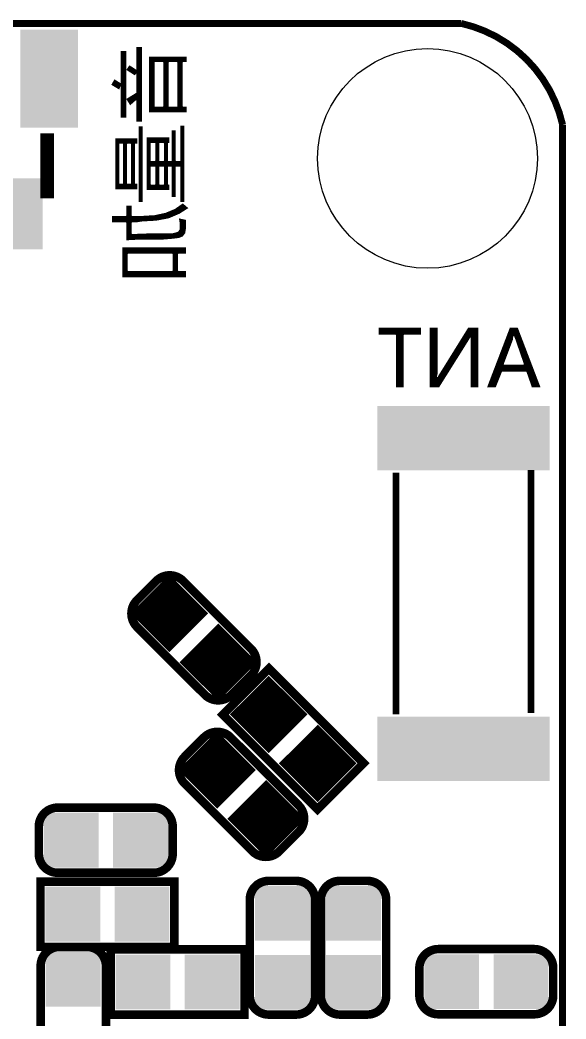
# Model space of a CAD drawing. Extents: x 24.4 to 65.5, y 24 to 66.4.
# Drawn here: x 57.37 to 65.45, y 50.65 to 65.45 of the extents above; entities that cross this region are included whole.
import ezdxf

# ---------------------------------------------------------------- set-up
doc = ezdxf.new("R2010")
doc.units = 0
doc.layers.get('0').update_dxf_attribs({"linetype": 'CONTINUOUS'})
doc.layers.add('SM002028_PHO', color=7, linetype='CONTINUOUS')
doc.layers.add('SSB002029_PHO', color=6, linetype='CONTINUOUS')

# ---------------------------------------------------------------- blocks, each defined once
blk = doc.blocks.new('SQUARE_138')
blk.add_solid([(0.4064, 0.4064), (0.4064, -0.4064), (-0.4064, 0.4064), (-0.4064, -0.4064)])
blk = doc.blocks.new('ROUND_267')
blk.add_circle((0, 0), 1.627)
blk = doc.blocks.new('RECTANGLE_282')
blk.add_solid([(0.57696, 0.52705), (0.57696, -0.52705), (-0.57696, 0.52705), (-0.57696, -0.52705)])
blk = doc.blocks.new('RECTANGLE_283')
blk.add_solid([(0.426974, 0.726948), (0.426974, -0.726948), (-0.426974, 0.726948), (-0.426974, -0.726948)])
blk = doc.blocks.new('RECTANGLE_287')
blk.add_solid([(1.276984, 0.477012), (1.276984, -0.477012), (-1.276984, 0.477012), (-1.276984, -0.477012)])

msp = doc.modelspace()

# ---------------------------------------------------------------- linework, layer by layer
at = {"layer": 'SM002028_PHO'}
for points, const_width in [([(63.90005, 65.39992), (26.900124, 65.39992)], 0.1016), ([(65.39992, 26.900124), (65.39992, 63.90005)], 0.1016), ([(59.974988, 56.660542), (59.579764, 57.055512), (59.184794, 56.660542), (59.579764, 56.265318), (59.974988, 56.660542)], 0.254), ([(59.420252, 56.896), (59.73953, 56.896)], 0.254), ([(59.436, 56.409082), (59.436, 56.911748)], 0.254), ([(59.69, 56.375554), (59.69, 56.94553)], 0.254), ([(59.203082, 56.642), (59.956446, 56.642)], 0.254), ([(59.944, 56.629554), (59.944, 56.69153)], 0.254), ([(59.457082, 56.388), (59.702446, 56.388)], 0.254), ([(60.700666, 55.934864), (60.305442, 56.330088), (59.910218, 55.934864), (60.305442, 55.53964), (60.700666, 55.934864)], 0.254), ([(60.109354, 56.134), (60.50153, 56.134)], 0.254), ([(60.198, 55.647082), (60.198, 56.222646)], 0.254), ([(60.452, 55.686198), (60.452, 56.18353)], 0.254), ([(59.944, 55.901082), (59.944, 55.968646)], 0.254), ([(59.965082, 55.88), (60.645802, 55.88)], 0.254), ([(60.219082, 55.626), (60.391802, 55.626)], 0.254), ([(61.44387, 55.162196), (61.0489, 55.557166), (60.653676, 55.162196), (61.0489, 54.766972), (61.44387, 55.162196)], 0.254), ([(60.96, 54.855872), (60.96, 55.46852)], 0.254), ([(61.214, 54.932072), (61.214, 55.392066)], 0.254), ([(60.86348, 55.372), (61.234066, 55.372)], 0.254), ([(60.697872, 55.118), (61.399928, 55.118)], 0.254), ([(60.706, 55.109872), (60.706, 55.21452)], 0.254), ([(60.680092, 54.341014), (60.284868, 54.736238), (59.889644, 54.341014), (60.284868, 53.946044), (60.680092, 54.341014)], 0.254), ([(60.951872, 54.864), (61.145928, 54.864)], 0.254), ([(62.169548, 54.436518), (61.774578, 54.831742), (61.379354, 54.436518), (61.774578, 54.041294), (62.169548, 54.436518)], 0.254), ([(60.198, 54.032912), (60.198, 54.64937)], 0.254), ([(61.722, 54.093872), (61.722, 54.779164)], 0.254), ([(60.15863, 54.61), (60.411106, 54.61)], 0.254), ([(60.452, 54.113176), (60.452, 54.569106)], 0.254), ([(61.468, 54.347872), (61.468, 54.525164)], 0.254), ([(61.552836, 54.61), (61.996066, 54.61)], 0.254), ([(61.976, 54.24297), (61.976, 54.630066)], 0.254), ([(59.90463, 54.356), (60.665106, 54.356)], 0.254), ([(59.944, 54.286912), (59.944, 54.39537)], 0.254), ([(61.459872, 54.356), (62.08903, 54.356)], 0.254), ([(60.128912, 54.102), (60.440824, 54.102)], 0.254), ([(61.405516, 53.61559), (61.010546, 54.01056), (60.615322, 53.61559), (61.010546, 53.220366), (61.405516, 53.61559)], 0.254), ([(61.713872, 54.102), (61.83503, 54.102)], 0.254), ([(60.96, 53.270912), (60.96, 53.960268)], 0.254), ([(60.847732, 53.848), (61.173106, 53.848)], 0.254), ([(61.214, 53.42382), (61.214, 53.807106)], 0.254), ([(60.706, 53.524912), (60.706, 53.706268)], 0.254), ([(60.636912, 53.594), (61.38418, 53.594)], 0.254), ([(60.890912, 53.34), (61.13018, 53.34)], 0.254)]:
    msp.add_lwpolyline(points, dxfattribs=dict(at, const_width=const_width))
at = {"layer": 'SM002028_PHO', "const_width": 0.1016}
msp.add_lwpolyline([(65.39992, 63.90005, 0.2893133), (63.90005, 65.39992)], format="xyb", dxfattribs=at)
at = {"layer": 'SSB002029_PHO'}
for points, const_width in [([(63.90005, 65.39992), (26.900124, 65.39992)], 0.1016), ([(58.927492, 64.977518), (58.871358, 64.977518), (58.871358, 64.513206), (58.852054, 64.502538), (58.770012, 64.553592), (58.73623, 64.49441), (58.829194, 64.438784), (58.846974, 64.48298), (58.871358, 64.478408), (58.871358, 64.014096), (58.927492, 64.014096), (58.927492, 64.977518)], 0.0254), ([(58.8772, 64.014096), (58.8772, 64.977518)], 0.0254), ([(58.9026, 64.014096), (58.9026, 64.977518)], 0.0254), ([(59.160156, 65.035684), (59.104022, 65.035684), (59.104022, 64.711072), (59.084464, 64.700404), (58.99023, 64.763142), (58.957972, 64.714882), (59.064398, 64.647064), (59.080908, 64.671448), (59.104022, 64.66459), (59.104022, 64.37376), (59.097926, 64.362838), (58.957718, 64.276478), (59.001152, 64.206882), (59.08294, 64.27851), (59.104022, 64.268858), (59.104022, 63.95593), (59.160156, 63.95593), (59.160156, 65.035684)], 0.0254), ([(59.1058, 63.95593), (59.1058, 65.035684)], 0.0254), ([(59.1312, 63.95593), (59.1312, 65.035684)], 0.0254), ([(59.1566, 63.95593), (59.1566, 65.035684)], 0.0254), ([(59.82335, 64.895984), (59.290204, 64.895984), (59.290204, 64.09563), (59.82335, 64.09563), (59.82335, 64.15151), (59.777884, 64.15151), (59.765184, 64.16421), (59.765184, 64.827404), (59.777884, 64.840104), (59.82335, 64.840104), (59.82335, 64.895984)], 0.0254), ([(59.309, 64.09563), (59.309, 64.895984)], 0.0254), ([(59.3344, 64.09563), (59.3344, 64.895984)], 0.0254), ([(59.499754, 64.827404), (59.499754, 64.16421), (59.487054, 64.15151), (59.359038, 64.15151), (59.346338, 64.16421), (59.346338, 64.827404), (59.359038, 64.840104), (59.487054, 64.840104), (59.499754, 64.827404)], 0.0254), ([(59.3598, 64.840104), (59.3598, 64.895984)], 0.0254), ([(59.3852, 64.840104), (59.3852, 64.895984)], 0.0254), ([(59.4106, 64.840104), (59.4106, 64.895984)], 0.0254), ([(59.436, 64.840104), (59.436, 64.895984)], 0.0254), ([(59.4614, 64.840104), (59.4614, 64.895984)], 0.0254), ([(59.4868, 64.840104), (59.4868, 64.895984)], 0.0254), ([(59.5122, 64.09563), (59.5122, 64.895984)], 0.0254), ([(59.5376, 64.09563), (59.5376, 64.895984)], 0.0254), ([(59.70905, 64.827404), (59.70905, 64.16421), (59.69635, 64.15151), (59.568334, 64.15151), (59.555634, 64.16421), (59.555634, 64.827404), (59.568334, 64.840104), (59.69635, 64.840104), (59.70905, 64.827404)], 0.0254), ([(59.563, 64.838834), (59.563, 64.895984)], 0.0254), ([(59.5884, 64.840104), (59.5884, 64.895984)], 0.0254), ([(59.6138, 64.840104), (59.6138, 64.895984)], 0.0254), ([(59.6392, 64.840104), (59.6392, 64.895984)], 0.0254), ([(59.6646, 64.840104), (59.6646, 64.895984)], 0.0254), ([(59.69, 64.840104), (59.69, 64.895984)], 0.0254), ([(59.7154, 64.09563), (59.7154, 64.895984)], 0.0254), ([(59.7408, 64.09563), (59.7408, 64.895984)], 0.0254), ([(59.7662, 64.832484), (59.7662, 64.895984)], 0.0254), ([(59.7916, 64.840104), (59.7916, 64.895984)], 0.0254), ([(59.817, 64.840104), (59.817, 64.895984)], 0.0254), ([(58.9788, 64.70142), (58.9788, 64.746124)], 0.0254), ([(59.0042, 64.685418), (59.0042, 64.753998)], 0.0254), ([(59.0296, 64.669162), (59.0296, 64.73698)], 0.0254), ([(59.055, 64.652906), (59.055, 64.719962)], 0.0254), ([(59.0804, 64.67094), (59.0804, 64.703198)], 0.0254), ([(58.7502, 64.486028), (58.7502, 64.518794)], 0.0254), ([(58.7756, 64.470788), (58.7756, 64.55029)], 0.0254), ([(58.801, 64.455548), (58.801, 64.534288)], 0.0254), ([(58.8264, 64.440308), (58.8264, 64.51854)], 0.0254), ([(58.8518, 64.489076), (58.8518, 64.502538)], 0.0254), ([(58.9788, 64.242696), (58.9788, 64.289432)], 0.0254), ([(59.0042, 64.209422), (59.0042, 64.30518)], 0.0254), ([(59.0296, 64.231774), (59.0296, 64.320674)], 0.0254), ([(59.055, 64.253872), (59.055, 64.336422)], 0.0254), ([(59.0804, 64.276224), (59.0804, 64.351916)], 0.0254), ([(59.3598, 64.09563), (59.3598, 64.15151)], 0.0254), ([(59.3852, 64.09563), (59.3852, 64.15151)], 0.0254), ([(59.4106, 64.09563), (59.4106, 64.15151)], 0.0254), ([(59.436, 64.09563), (59.436, 64.15151)], 0.0254), ([(59.4614, 64.09563), (59.4614, 64.15151)], 0.0254), ([(59.4868, 64.09563), (59.4868, 64.15151)], 0.0254), ([(59.563, 64.09563), (59.563, 64.15278)], 0.0254), ([(59.5884, 64.09563), (59.5884, 64.15151)], 0.0254), ([(59.6138, 64.09563), (59.6138, 64.15151)], 0.0254), ([(59.6392, 64.09563), (59.6392, 64.15151)], 0.0254), ([(59.6646, 64.09563), (59.6646, 64.15151)], 0.0254), ([(59.69, 64.09563), (59.69, 64.15151)], 0.0254), ([(59.7662, 64.09563), (59.7662, 64.15913)], 0.0254), ([(59.7916, 64.09563), (59.7916, 64.15151)], 0.0254), ([(59.817, 64.09563), (59.817, 64.15151)], 0.0254), ([(65.39992, 26.900124), (65.39992, 63.90005)], 0.1016), ([(57.770014, 62.807342), (57.770014, 63.770764)], 0.2032), ([(59.17184, 63.86068), (59.139074, 63.86068), (59.139074, 62.769242), (59.17184, 62.769242), (59.17184, 63.86068)], 0.0254), ([(59.1566, 62.769242), (59.1566, 63.86068)], 0.0254), ([(59.788298, 63.872364), (59.755532, 63.872364), (59.755532, 63.36157), (59.742832, 63.34887), (59.672982, 63.34887), (59.660282, 63.36157), (59.660282, 63.802514), (59.627516, 63.802514), (59.627516, 63.36157), (59.614816, 63.34887), (59.55665, 63.34887), (59.54395, 63.36157), (59.54395, 63.629032), (59.55665, 63.641732), (59.567318, 63.641732), (59.567318, 63.697866), (59.255406, 63.697866), (59.255406, 62.94374), (59.567318, 62.94374), (59.567318, 62.999874), (59.55665, 62.999874), (59.54395, 63.012574), (59.54395, 63.280036), (59.55665, 63.292736), (59.614816, 63.292736), (59.627516, 63.280036), (59.627516, 62.839092), (59.660282, 62.839092), (59.660282, 63.280036), (59.672982, 63.292736), (59.742832, 63.292736), (59.755532, 63.280036), (59.755532, 62.769242), (59.788298, 62.769242), (59.788298, 63.872364)], 0.0254), ([(59.6392, 62.839092), (59.6392, 63.802514)], 0.0254), ([(59.7662, 62.769242), (59.7662, 63.872364)], 0.0254), ([(59.090306, 63.686182), (58.790078, 63.686182), (58.790078, 62.955424), (59.090306, 62.955424), (59.090306, 63.011558), (59.068208, 63.011558), (59.055508, 63.024258), (59.055508, 63.617348), (59.068208, 63.630048), (59.090306, 63.630048), (59.090306, 63.686182)], 0.0254), ([(58.801, 62.955424), (58.801, 63.686182)], 0.0254), ([(58.90641, 63.617348), (58.90641, 63.024258), (58.89371, 63.011558), (58.835544, 63.011558), (58.822844, 63.024258), (58.822844, 63.617348), (58.835544, 63.630048), (58.89371, 63.630048), (58.90641, 63.617348)], 0.0254), ([(58.8264, 63.626492), (58.8264, 63.686182)], 0.0254), ([(58.8518, 63.630048), (58.8518, 63.686182)], 0.0254), ([(58.8772, 63.630048), (58.8772, 63.686182)], 0.0254), ([(58.9026, 63.626492), (58.9026, 63.686182)], 0.0254), ([(58.928, 62.955424), (58.928, 63.686182)], 0.0254), ([(59.022742, 63.617348), (59.022742, 63.024258), (59.010042, 63.011558), (58.951876, 63.011558), (58.939176, 63.024258), (58.939176, 63.617348), (58.951876, 63.630048), (59.010042, 63.630048), (59.022742, 63.617348)], 0.0254), ([(58.9534, 63.630048), (58.9534, 63.686182)], 0.0254), ([(58.9788, 63.630048), (58.9788, 63.686182)], 0.0254), ([(59.0042, 63.630048), (59.0042, 63.686182)], 0.0254), ([(59.0296, 62.955424), (59.0296, 63.686182)], 0.0254), ([(59.055, 62.955424), (59.055, 63.686182)], 0.0254), ([(59.0804, 63.630048), (59.0804, 63.686182)], 0.0254), ([(59.2582, 62.94374), (59.2582, 63.697866)], 0.0254), ([(59.2836, 62.94374), (59.2836, 63.697866)], 0.0254), ([(59.383168, 63.629032), (59.383168, 63.36157), (59.370468, 63.34887), (59.300872, 63.34887), (59.288172, 63.36157), (59.288172, 63.629032), (59.300872, 63.641732), (59.370468, 63.641732), (59.383168, 63.629032)], 0.0254), ([(59.309, 63.641732), (59.309, 63.697866)], 0.0254), ([(59.3344, 63.641732), (59.3344, 63.697866)], 0.0254), ([(59.3598, 63.641732), (59.3598, 63.697866)], 0.0254), ([(59.3852, 62.94374), (59.3852, 63.697866)], 0.0254), ([(59.4106, 62.94374), (59.4106, 63.697866)], 0.0254), ([(59.415934, 63.629032), (59.428634, 63.641732)], 0.0254), ([(59.415934, 63.36157), (59.415934, 63.629032)], 0.0254), ([(59.428634, 63.641732), (59.498484, 63.641732), (59.511184, 63.629032)], 0.0254), ([(59.511184, 63.629032), (59.511184, 63.36157), (59.498484, 63.34887), (59.428634, 63.34887)], 0.0254), ([(59.436, 63.641732), (59.436, 63.697866)], 0.0254), ([(59.4614, 63.641732), (59.4614, 63.697866)], 0.0254), ([(59.4868, 63.641732), (59.4868, 63.697866)], 0.0254), ([(59.5122, 62.94374), (59.5122, 63.697866)], 0.0254), ([(59.5376, 62.94374), (59.5376, 63.697866)], 0.0254), ([(59.563, 63.641732), (59.563, 63.697866)], 0.0254), ([(59.309, 63.292736), (59.309, 63.34887)], 0.0254), ([(59.3344, 63.292736), (59.3344, 63.34887)], 0.0254), ([(59.3598, 63.292736), (59.3598, 63.34887)], 0.0254), ([(59.428634, 63.34887), (59.415934, 63.36157)], 0.0254), ([(59.436, 63.292736), (59.436, 63.34887)], 0.0254), ([(59.4614, 63.292736), (59.4614, 63.34887)], 0.0254), ([(59.4868, 63.292736), (59.4868, 63.34887)], 0.0254), ([(59.563, 63.292736), (59.563, 63.34887)], 0.0254), ([(59.5884, 63.292736), (59.5884, 63.34887)], 0.0254), ([(59.6138, 63.292736), (59.6138, 63.34887)], 0.0254), ([(59.6646, 63.289434), (59.6646, 63.352172)], 0.0254), ([(59.69, 63.292736), (59.69, 63.34887)], 0.0254), ([(59.7154, 63.292736), (59.7154, 63.34887)], 0.0254), ([(59.7408, 63.292736), (59.7408, 63.34887)], 0.0254), ([(59.383168, 63.280036), (59.383168, 63.012574), (59.370468, 62.999874), (59.300872, 62.999874), (59.288172, 63.012574), (59.288172, 63.280036), (59.300872, 63.292736), (59.370468, 63.292736), (59.383168, 63.280036)], 0.0254), ([(59.415934, 63.280036), (59.428634, 63.292736)], 0.0254), ([(59.415934, 63.012574), (59.415934, 63.280036)], 0.0254), ([(59.428634, 63.292736), (59.498484, 63.292736), (59.511184, 63.280036)], 0.0254), ([(59.511184, 63.280036), (59.511184, 63.012574), (59.498484, 62.999874), (59.428634, 62.999874)], 0.0254), ([(58.8264, 62.955424), (58.8264, 63.015368)], 0.0254), ([(58.8518, 62.955424), (58.8518, 63.011558)], 0.0254), ([(58.8772, 62.955424), (58.8772, 63.011558)], 0.0254), ([(58.9026, 62.955424), (58.9026, 63.015114)], 0.0254), ([(58.9534, 62.955424), (58.9534, 63.011558)], 0.0254), ([(58.9788, 62.955424), (58.9788, 63.011558)], 0.0254), ([(59.0042, 62.955424), (59.0042, 63.011558)], 0.0254), ([(59.0804, 62.955424), (59.0804, 63.011558)], 0.0254), ([(59.309, 62.94374), (59.309, 62.999874)], 0.0254), ([(59.3344, 62.94374), (59.3344, 62.999874)], 0.0254), ([(59.3598, 62.94374), (59.3598, 62.999874)], 0.0254), ([(59.428634, 62.999874), (59.415934, 63.012574)], 0.0254), ([(59.436, 62.94374), (59.436, 62.999874)], 0.0254), ([(59.4614, 62.94374), (59.4614, 62.999874)], 0.0254), ([(59.4868, 62.94374), (59.4868, 62.999874)], 0.0254), ([(59.563, 62.94374), (59.563, 62.999874)], 0.0254), ([(59.837828, 62.665102), (59.776868, 62.717172), (59.668664, 62.64148), (59.666378, 62.64021), (59.526678, 62.582044), (59.524392, 62.581282), (59.361578, 62.546484), (59.3598, 62.54623), (59.161934, 62.534546), (59.161172, 62.534546), (59.021472, 62.534546), (59.008772, 62.547246), (59.008772, 62.685676), (58.952892, 62.685676), (58.952892, 62.547246), (58.940192, 62.534546), (58.743342, 62.534546), (58.743342, 62.466728), (58.940192, 62.466728), (58.952892, 62.454028), (58.952892, 62.200028), (59.148726, 62.21095), (59.149488, 62.21095), (59.486292, 62.21095), (59.62523, 62.22238), (59.716416, 62.23381), (59.769756, 62.255146), (59.800744, 62.296294), (59.811666, 62.36208), (59.811666, 62.47892), (59.735212, 62.495684), (59.743848, 62.44463), (59.743848, 62.442598), (59.743848, 62.34938), (59.741816, 62.342268), (59.718448, 62.30747), (59.712098, 62.30239), (59.677046, 62.290706), (59.67603, 62.290452), (59.629548, 62.279022), (59.6265, 62.278514), (59.335924, 62.278514), (59.02198, 62.26683), (59.008772, 62.27953), (59.008772, 62.454028), (59.021472, 62.466728), (59.10199, 62.466728), (59.170824, 62.478158), (59.172094, 62.478412), (59.380628, 62.490096), (59.564524, 62.524386), (59.725306, 62.59322), (59.837828, 62.665102)], 0.0254), ([(58.9534, 62.200028), (58.9534, 62.685676)], 0.0254), ([(58.9788, 62.201298), (58.9788, 62.685676)], 0.0254), ([(59.0042, 62.202822), (59.0042, 62.685676)], 0.0254), ([(59.563, 62.524132), (59.563, 62.59703)], 0.0254), ([(59.5884, 62.5348), (59.5884, 62.607698)], 0.0254), ([(59.6138, 62.545468), (59.6138, 62.618366)], 0.0254), ([(59.6392, 62.55639), (59.6392, 62.62878)], 0.0254), ([(59.6646, 62.567312), (59.6646, 62.639448)], 0.0254), ([(59.69, 62.578234), (59.69, 62.656466)], 0.0254), ([(59.7154, 62.589156), (59.7154, 62.674246)], 0.0254), ([(59.7408, 62.603126), (59.7408, 62.692026)], 0.0254), ([(59.7662, 62.619382), (59.7662, 62.709806)], 0.0254), ([(59.7916, 62.635638), (59.7916, 62.704726)], 0.0254), ([(59.817, 62.65164), (59.817, 62.682882)], 0.0254), ([(58.7502, 62.466728), (58.7502, 62.534546)], 0.0254), ([(58.7756, 62.466728), (58.7756, 62.534546)], 0.0254), ([(58.801, 62.466728), (58.801, 62.534546)], 0.0254), ([(58.8264, 62.466728), (58.8264, 62.534546)], 0.0254), ([(58.8518, 62.466728), (58.8518, 62.534546)], 0.0254), ([(58.8772, 62.466728), (58.8772, 62.534546)], 0.0254), ([(58.9026, 62.466728), (58.9026, 62.534546)], 0.0254), ([(58.928, 62.466728), (58.928, 62.534546)], 0.0254), ([(59.0296, 62.466728), (59.0296, 62.534546)], 0.0254), ([(59.055, 62.466728), (59.055, 62.534546)], 0.0254), ([(59.0804, 62.466728), (59.0804, 62.534546)], 0.0254), ([(59.1058, 62.46749), (59.1058, 62.534546)], 0.0254), ([(59.1312, 62.471808), (59.1312, 62.534546)], 0.0254), ([(59.1566, 62.475872), (59.1566, 62.534546)], 0.0254), ([(59.182, 62.47892), (59.182, 62.535562)], 0.0254), ([(59.2074, 62.480444), (59.2074, 62.537086)], 0.0254), ([(59.2328, 62.481714), (59.2328, 62.53861)], 0.0254), ([(59.2582, 62.483238), (59.2582, 62.540134)], 0.0254), ([(59.2836, 62.484508), (59.2836, 62.541658)], 0.0254), ([(59.309, 62.486032), (59.309, 62.543182)], 0.0254), ([(59.3344, 62.487556), (59.3344, 62.544706)], 0.0254), ([(59.3598, 62.488826), (59.3598, 62.54623)], 0.0254), ([(59.3852, 62.490858), (59.3852, 62.551564)], 0.0254), ([(59.4106, 62.495684), (59.4106, 62.556898)], 0.0254), ([(59.436, 62.500256), (59.436, 62.562232)], 0.0254), ([(59.4614, 62.505082), (59.4614, 62.56782)], 0.0254), ([(59.4868, 62.509908), (59.4868, 62.573154)], 0.0254), ([(59.5122, 62.514734), (59.5122, 62.578742)], 0.0254), ([(59.5376, 62.519306), (59.5376, 62.586616)], 0.0254), ([(59.7408, 62.46241), (59.7408, 62.494668)], 0.0254), ([(59.7662, 62.253876), (59.7662, 62.488826)], 0.0254), ([(59.7916, 62.284356), (59.7916, 62.483238)], 0.0254), ([(59.7154, 62.23381), (59.7154, 62.304168)], 0.0254), ([(59.7408, 62.243716), (59.7408, 62.340744)], 0.0254), ([(59.0296, 62.204346), (59.0296, 62.267084)], 0.0254), ([(59.055, 62.205616), (59.055, 62.2681)], 0.0254), ([(59.0804, 62.20714), (59.0804, 62.269116)], 0.0254), ([(59.1058, 62.20841), (59.1058, 62.270132)], 0.0254), ([(59.1312, 62.209934), (59.1312, 62.270894)], 0.0254), ([(59.1566, 62.21095), (59.1566, 62.27191)], 0.0254), ([(59.182, 62.21095), (59.182, 62.272926)], 0.0254), ([(59.2074, 62.21095), (59.2074, 62.273688)], 0.0254), ([(59.2328, 62.21095), (59.2328, 62.274704)], 0.0254), ([(59.2582, 62.21095), (59.2582, 62.27572)], 0.0254), ([(59.2836, 62.21095), (59.2836, 62.276482)], 0.0254), ([(59.309, 62.21095), (59.309, 62.277498)], 0.0254), ([(59.3344, 62.21095), (59.3344, 62.278514)], 0.0254), ([(59.3598, 62.21095), (59.3598, 62.278514)], 0.0254), ([(59.3852, 62.21095), (59.3852, 62.278514)], 0.0254), ([(59.4106, 62.21095), (59.4106, 62.278514)], 0.0254), ([(59.436, 62.21095), (59.436, 62.278514)], 0.0254), ([(59.4614, 62.21095), (59.4614, 62.278514)], 0.0254), ([(59.4868, 62.21095), (59.4868, 62.278514)], 0.0254), ([(59.5122, 62.212982), (59.5122, 62.278514)], 0.0254), ([(59.5376, 62.215014), (59.5376, 62.278514)], 0.0254), ([(59.563, 62.2173), (59.563, 62.278514)], 0.0254), ([(59.5884, 62.219332), (59.5884, 62.278514)], 0.0254), ([(59.6138, 62.221364), (59.6138, 62.278514)], 0.0254), ([(59.6392, 62.224158), (59.6392, 62.281308)], 0.0254), ([(59.6646, 62.22746), (59.6646, 62.287658)], 0.0254), ([(59.69, 62.230508), (59.69, 62.295024)], 0.0254), ([(59.811666, 62.069218), (58.894726, 62.069218), (58.894726, 61.652404), (59.811666, 61.652404), (59.811666, 61.720222), (59.708034, 61.720222), (59.695334, 61.732922), (59.695334, 61.9887), (59.708034, 62.0014), (59.811666, 62.0014), (59.811666, 62.069218)], 0.0254), ([(58.9026, 61.652404), (58.9026, 62.069218)], 0.0254), ([(58.928, 61.652404), (58.928, 62.069218)], 0.0254), ([(59.6392, 61.9887), (59.6392, 61.732922), (59.6265, 61.720222), (58.963306, 61.720222), (58.950606, 61.732922), (58.950606, 61.9887), (58.963306, 62.0014), (59.6265, 62.0014), (59.6392, 61.9887)], 0.0254), ([(58.9534, 61.996574), (58.9534, 62.069218)], 0.0254), ([(58.9788, 62.0014), (58.9788, 62.069218)], 0.0254), ([(59.0042, 62.0014), (59.0042, 62.069218)], 0.0254), ([(59.0296, 62.0014), (59.0296, 62.069218)], 0.0254), ([(59.055, 62.0014), (59.055, 62.069218)], 0.0254), ([(59.0804, 62.0014), (59.0804, 62.069218)], 0.0254), ([(59.1058, 62.0014), (59.1058, 62.069218)], 0.0254), ([(59.1312, 62.0014), (59.1312, 62.069218)], 0.0254), ([(59.1566, 62.0014), (59.1566, 62.069218)], 0.0254), ([(59.182, 62.0014), (59.182, 62.069218)], 0.0254), ([(59.2074, 62.0014), (59.2074, 62.069218)], 0.0254), ([(59.2328, 62.0014), (59.2328, 62.069218)], 0.0254), ([(59.2582, 62.0014), (59.2582, 62.069218)], 0.0254), ([(59.2836, 62.0014), (59.2836, 62.069218)], 0.0254), ([(59.309, 62.0014), (59.309, 62.069218)], 0.0254), ([(59.3344, 62.0014), (59.3344, 62.069218)], 0.0254), ([(59.3598, 62.0014), (59.3598, 62.069218)], 0.0254), ([(59.3852, 62.0014), (59.3852, 62.069218)], 0.0254), ([(59.4106, 62.0014), (59.4106, 62.069218)], 0.0254), ([(59.436, 62.0014), (59.436, 62.069218)], 0.0254), ([(59.4614, 62.0014), (59.4614, 62.069218)], 0.0254), ([(59.4868, 62.0014), (59.4868, 62.069218)], 0.0254), ([(59.5122, 62.0014), (59.5122, 62.069218)], 0.0254), ([(59.5376, 62.0014), (59.5376, 62.069218)], 0.0254), ([(59.563, 62.0014), (59.563, 62.069218)], 0.0254), ([(59.5884, 62.0014), (59.5884, 62.069218)], 0.0254), ([(59.6138, 62.0014), (59.6138, 62.069218)], 0.0254), ([(59.6392, 61.989716), (59.6392, 62.069218)], 0.0254), ([(59.6646, 61.652404), (59.6646, 62.069218)], 0.0254), ([(59.69, 61.652404), (59.69, 62.069218)], 0.0254), ([(59.7154, 62.0014), (59.7154, 62.069218)], 0.0254), ([(59.7408, 62.0014), (59.7408, 62.069218)], 0.0254), ([(59.7662, 62.0014), (59.7662, 62.069218)], 0.0254), ([(59.7916, 62.0014), (59.7916, 62.069218)], 0.0254), ([(58.9534, 61.652404), (58.9534, 61.725048)], 0.0254), ([(58.9788, 61.652404), (58.9788, 61.720222)], 0.0254), ([(59.0042, 61.652404), (59.0042, 61.720222)], 0.0254), ([(59.0296, 61.652404), (59.0296, 61.720222)], 0.0254), ([(59.055, 61.652404), (59.055, 61.720222)], 0.0254), ([(59.0804, 61.652404), (59.0804, 61.720222)], 0.0254), ([(59.1058, 61.652404), (59.1058, 61.720222)], 0.0254), ([(59.1312, 61.652404), (59.1312, 61.720222)], 0.0254), ([(59.1566, 61.652404), (59.1566, 61.720222)], 0.0254), ([(59.182, 61.652404), (59.182, 61.720222)], 0.0254), ([(59.2074, 61.652404), (59.2074, 61.720222)], 0.0254), ([(59.2328, 61.652404), (59.2328, 61.720222)], 0.0254), ([(59.2582, 61.652404), (59.2582, 61.720222)], 0.0254), ([(59.2836, 61.652404), (59.2836, 61.720222)], 0.0254), ([(59.309, 61.652404), (59.309, 61.720222)], 0.0254), ([(59.3344, 61.652404), (59.3344, 61.720222)], 0.0254), ([(59.3598, 61.652404), (59.3598, 61.720222)], 0.0254), ([(59.3852, 61.652404), (59.3852, 61.720222)], 0.0254), ([(59.4106, 61.652404), (59.4106, 61.720222)], 0.0254), ([(59.436, 61.652404), (59.436, 61.720222)], 0.0254), ([(59.4614, 61.652404), (59.4614, 61.720222)], 0.0254), ([(59.4868, 61.652404), (59.4868, 61.720222)], 0.0254), ([(59.5122, 61.652404), (59.5122, 61.720222)], 0.0254), ([(59.5376, 61.652404), (59.5376, 61.720222)], 0.0254), ([(59.563, 61.652404), (59.563, 61.720222)], 0.0254), ([(59.5884, 61.652404), (59.5884, 61.720222)], 0.0254), ([(59.6138, 61.652404), (59.6138, 61.720222)], 0.0254), ([(59.6392, 61.652404), (59.6392, 61.731906)], 0.0254), ([(59.7154, 61.652404), (59.7154, 61.720222)], 0.0254), ([(59.7408, 61.652404), (59.7408, 61.720222)], 0.0254), ([(59.7662, 61.652404), (59.7662, 61.720222)], 0.0254), ([(59.7916, 61.652404), (59.7916, 61.720222)], 0.0254), ([(63.292482, 60.880752), (62.689486, 60.880752), (62.689486, 60.801504), (62.932818, 60.801504), (62.945518, 60.788804), (62.945518, 60.021978), (63.03645, 60.021978), (63.03645, 60.788804), (63.04915, 60.801504), (63.292482, 60.801504), (63.292482, 60.880752)], 0.0254), ([(62.7126, 60.801504), (62.7126, 60.880752)], 0.0254), ([(62.738, 60.801504), (62.738, 60.880752)], 0.0254), ([(62.7634, 60.801504), (62.7634, 60.880752)], 0.0254), ([(62.7888, 60.801504), (62.7888, 60.880752)], 0.0254), ([(62.8142, 60.801504), (62.8142, 60.880752)], 0.0254), ([(62.8396, 60.801504), (62.8396, 60.880752)], 0.0254), ([(62.865, 60.801504), (62.865, 60.880752)], 0.0254), ([(62.8904, 60.801504), (62.8904, 60.880752)], 0.0254), ([(62.9158, 60.801504), (62.9158, 60.880752)], 0.0254), ([(62.9412, 60.798202), (62.9412, 60.880752)], 0.0254), ([(62.9666, 60.021978), (62.9666, 60.880752)], 0.0254), ([(62.992, 60.021978), (62.992, 60.880752)], 0.0254), ([(63.0174, 60.021978), (63.0174, 60.880752)], 0.0254), ([(63.0428, 60.799726), (63.0428, 60.880752)], 0.0254), ([(63.0682, 60.801504), (63.0682, 60.880752)], 0.0254), ([(63.0936, 60.801504), (63.0936, 60.880752)], 0.0254), ([(63.119, 60.801504), (63.119, 60.880752)], 0.0254), ([(63.1444, 60.801504), (63.1444, 60.880752)], 0.0254), ([(63.1698, 60.801504), (63.1698, 60.880752)], 0.0254), ([(63.1952, 60.801504), (63.1952, 60.880752)], 0.0254), ([(63.2206, 60.801504), (63.2206, 60.880752)], 0.0254), ([(63.246, 60.801504), (63.246, 60.880752)], 0.0254), ([(63.2714, 60.801504), (63.2714, 60.880752)], 0.0254), ([(64.141604, 60.880752), (64.010032, 60.880752), (63.594996, 60.21197), (63.594742, 60.211716), (63.571882, 60.177426), (63.560706, 60.15482), (63.549276, 60.147962), (63.537846, 60.147962), (63.525146, 60.160662), (63.5254, 60.16371), (63.536576, 60.208668), (63.536576, 60.880752), (63.445644, 60.880752), (63.445644, 60.021978), (63.565532, 60.021978), (63.992252, 60.702444), (64.02705, 60.760356), (64.050672, 60.754006), (64.050672, 60.021978), (64.141604, 60.021978), (64.141604, 60.880752)], 0.0254), ([(63.4492, 60.021978), (63.4492, 60.880752)], 0.0254), ([(63.4746, 60.021978), (63.4746, 60.880752)], 0.0254), ([(63.5, 60.021978), (63.5, 60.880752)], 0.0254), ([(63.5254, 60.16371), (63.5254, 60.880752)], 0.0254), ([(63.9826, 60.68695), (63.9826, 60.836302)], 0.0254), ([(64.008, 60.728606), (64.008, 60.87745)], 0.0254), ([(64.0334, 60.76569), (64.0334, 60.880752)], 0.0254), ([(64.0588, 60.021978), (64.0588, 60.880752)], 0.0254), ([(64.0842, 60.021978), (64.0842, 60.880752)], 0.0254), ([(64.1096, 60.021978), (64.1096, 60.880752)], 0.0254), ([(64.135, 60.021978), (64.135, 60.880752)], 0.0254), ([(65.054988, 60.021978), (64.727328, 60.880752), (64.628522, 60.880752), (64.300608, 60.021978), (64.4017, 60.021978), (64.491616, 60.246768), (64.5033, 60.254642), (64.86398, 60.254642), (64.875918, 60.24626), (64.954404, 60.021978), (65.054988, 60.021978)], 0.0254), ([(64.6176, 60.625482), (64.6176, 60.852558)], 0.0254), ([(64.643, 60.6933), (64.643, 60.880752)], 0.0254), ([(64.6684, 60.785756), (64.6684, 60.880752)], 0.0254), ([(64.6938, 60.771532), (64.6938, 60.880752)], 0.0254), ([(64.7192, 60.705492), (64.7192, 60.880752)], 0.0254), ([(64.7446, 60.631578), (64.7446, 60.835286)], 0.0254), ([(63.881, 60.524898), (63.881, 60.672726)], 0.0254), ([(63.9064, 60.565538), (63.9064, 60.71362)], 0.0254), ([(63.9318, 60.605924), (63.9318, 60.754514)], 0.0254), ([(63.9572, 60.646564), (63.9572, 60.795408)], 0.0254), ([(64.829182, 60.33389), (64.526668, 60.33389), (64.513968, 60.34659), (64.51473, 60.351162), (64.653414, 60.72124), (64.653414, 60.742322), (64.654176, 60.746386), (64.66586, 60.781184), (64.689736, 60.781946), (64.71285, 60.72378), (64.713104, 60.723018), (64.84112, 60.350908), (64.829182, 60.33389)], 0.0254), ([(64.5668, 60.4901), (64.5668, 60.719462)], 0.0254), ([(64.5922, 60.557918), (64.5922, 60.78601)], 0.0254), ([(64.77, 60.557664), (64.77, 60.768738)], 0.0254), ([(64.7954, 60.48375), (64.7954, 60.70219)], 0.0254), ([(63.8048, 60.403486), (63.8048, 60.550044)], 0.0254), ([(63.8302, 60.443872), (63.8302, 60.590938)], 0.0254), ([(63.8556, 60.484512), (63.8556, 60.631832)], 0.0254), ([(64.516, 60.354718), (64.516, 60.586112)], 0.0254), ([(64.5414, 60.422282), (64.5414, 60.65266)], 0.0254), ([(64.8208, 60.409836), (64.8208, 60.635642)], 0.0254), ([(64.8462, 60.254642), (64.8462, 60.569094)], 0.0254), ([(63.7032, 60.241434), (63.7032, 60.386214)], 0.0254), ([(63.7286, 60.28182), (63.7286, 60.427108)], 0.0254), ([(63.754, 60.32246), (63.754, 60.468002)], 0.0254), ([(63.7794, 60.362846), (63.7794, 60.50915)], 0.0254), ([(64.4398, 60.117482), (64.4398, 60.386468)], 0.0254), ([(64.4652, 60.180982), (64.4652, 60.453016)], 0.0254), ([(64.4906, 60.244482), (64.4906, 60.519564)], 0.0254), ([(64.8716, 60.252102), (64.8716, 60.502546)], 0.0254), ([(64.897, 60.186062), (64.897, 60.435998)], 0.0254), ([(63.627, 60.120022), (63.627, 60.263532)], 0.0254), ([(63.6524, 60.160408), (63.6524, 60.304426)], 0.0254), ([(63.6778, 60.201048), (63.6778, 60.34532)], 0.0254), ([(64.389, 60.021978), (64.389, 60.253372)], 0.0254), ([(64.4144, 60.053982), (64.4144, 60.31992)], 0.0254), ([(64.516, 60.254642), (64.516, 60.339732)], 0.0254), ([(64.5414, 60.254642), (64.5414, 60.33389)], 0.0254), ([(64.5668, 60.254642), (64.5668, 60.33389)], 0.0254), ([(64.5922, 60.254642), (64.5922, 60.33389)], 0.0254), ([(64.6176, 60.254642), (64.6176, 60.33389)], 0.0254), ([(64.643, 60.254642), (64.643, 60.33389)], 0.0254), ([(64.6684, 60.254642), (64.6684, 60.33389)], 0.0254), ([(64.6938, 60.254642), (64.6938, 60.33389)], 0.0254), ([(64.7192, 60.254642), (64.7192, 60.33389)], 0.0254), ([(64.7446, 60.254642), (64.7446, 60.33389)], 0.0254), ([(64.77, 60.254642), (64.77, 60.33389)], 0.0254), ([(64.7954, 60.254642), (64.7954, 60.33389)], 0.0254), ([(64.8208, 60.254642), (64.8208, 60.33389)], 0.0254), ([(64.9224, 60.113418), (64.9224, 60.36945)], 0.0254), ([(64.9478, 60.041028), (64.9478, 60.302902)], 0.0254), ([(64.9732, 60.021978), (64.9732, 60.2361)], 0.0254), ([(63.5254, 60.021978), (63.5254, 60.157614)], 0.0254), ([(63.5508, 60.021978), (63.5508, 60.147962)], 0.0254), ([(63.5762, 60.038996), (63.5762, 60.183776)], 0.0254), ([(63.6016, 60.079382), (63.6016, 60.222638)], 0.0254), ([(64.3382, 60.021978), (64.3382, 60.120276)], 0.0254), ([(64.3636, 60.021978), (64.3636, 60.186824)], 0.0254), ([(64.9986, 60.021978), (64.9986, 60.169552)], 0.0254), ([(65.024, 60.021978), (65.024, 60.103004)], 0.0254), ([(64.3128, 60.021978), (64.3128, 60.053728)], 0.0254), ([(65.0494, 60.021978), (65.0494, 60.036456)], 0.0254), ([(62.933326, 55.162704), (62.933326, 58.74639)], 0.1016), ([(64.933322, 55.185056), (64.933322, 58.78576)], 0.1016), ([(59.385962, 57.141872), (59.098434, 56.854344)], 0.127), ([(60.786772, 56.136032), (59.780932, 57.141872)], 0.127), ([(59.098434, 56.459374), (60.104274, 55.453534)], 0.127), ([(61.052456, 55.841138), (60.369958, 55.15864), (61.770768, 53.757576), (62.453266, 54.440074), (61.052456, 55.841138)], 0.127), ([(60.499498, 55.453534), (60.786772, 55.740808)], 0.127), ([(60.090812, 54.822598), (59.803538, 54.53507)], 0.127), ([(61.491876, 53.816758), (60.486036, 54.822598)], 0.127), ([(59.803538, 54.1401), (60.809378, 53.13426)], 0.127), ([(59.348116, 53.782214), (57.925716, 53.782214)], 0.127), ([(57.646316, 53.502814), (57.646316, 53.096414)], 0.127), ([(59.627516, 53.096414), (59.627516, 53.502814)], 0.127), ([(61.204348, 53.13426), (61.491876, 53.421534)], 0.127), ([(57.925716, 52.817014), (59.348116, 52.817014)], 0.127), ([(57.670192, 52.685442), (57.670192, 51.720242), (59.651392, 51.720242), (59.651392, 52.685442), (57.670192, 52.685442)], 0.127), ([(61.4553, 52.69738), (61.0489, 52.69738)], 0.127), ([(62.508892, 52.69738), (62.102492, 52.69738)], 0.127), ([(60.7695, 52.41798), (60.7695, 50.99558)], 0.127), ([(61.7347, 50.99558), (61.7347, 52.41798)], 0.127), ([(61.823092, 52.41798), (61.823092, 50.99558)], 0.127), ([(62.788292, 50.99558), (62.788292, 52.41798)], 0.127), ([(58.359294, 51.71821), (57.952894, 51.71821)], 0.127), ([(58.710068, 51.68138), (58.710068, 50.71618), (60.691268, 50.71618), (60.691268, 51.68138), (58.710068, 51.68138)], 0.127), ([(64.981836, 51.686206), (63.559436, 51.686206)], 0.127), ([(57.673494, 51.43881), (57.673494, 50.01641)], 0.127), ([(58.638694, 50.01641), (58.638694, 51.43881)], 0.127), ([(63.280036, 51.406806), (63.280036, 51.000406)], 0.127), ([(65.261236, 51.000406), (65.261236, 51.406806)], 0.127), ([(61.0489, 50.71618), (61.4553, 50.71618)], 0.127), ([(62.102492, 50.71618), (62.508892, 50.71618)], 0.127), ([(63.559436, 50.721006), (64.981836, 50.721006)], 0.127)]:
    msp.add_lwpolyline(points, dxfattribs=dict(at, const_width=const_width))
for points, const_width in [([(65.39992, 63.90005, 0.2893133), (63.90005, 65.39992)], 0.1016), ([(59.780932, 57.141872, 0.4140253), (59.385962, 57.141872)], 0.127), ([(59.098434, 56.854344, 0.4140253), (59.098434, 56.459374)], 0.127), ([(60.786772, 55.740808, 0.4142136), (60.786772, 56.136032)], 0.127), ([(60.104274, 55.453534, 0.4142136), (60.499498, 55.453534)], 0.127), ([(60.486036, 54.822598, 0.4142136), (60.090812, 54.822598)], 0.127), ([(59.803538, 54.53507, 0.4140253), (59.803538, 54.1401)], 0.127), ([(61.491876, 53.421534, 0.4142136), (61.491876, 53.816758)], 0.127), ([(57.925716, 53.782214, 0.4142136), (57.646316, 53.502814)], 0.127), ([(59.627516, 53.502814, 0.4142136), (59.348116, 53.782214)], 0.127), ([(57.646316, 53.096414, 0.4142136), (57.925716, 52.817014)], 0.127), ([(59.348116, 52.817014, 0.4142136), (59.627516, 53.096414)], 0.127), ([(60.809378, 53.13426, 0.4140253), (61.204348, 53.13426)], 0.127), ([(61.0489, 52.69738, 0.4142136), (60.7695, 52.41798)], 0.127), ([(61.7347, 52.41798, 0.4142136), (61.4553, 52.69738)], 0.127), ([(62.102492, 52.69738, 0.4142136), (61.823092, 52.41798)], 0.127), ([(62.788292, 52.41798, 0.4142136), (62.508892, 52.69738)], 0.127), ([(57.952894, 51.71821, 0.4142136), (57.673494, 51.43881)], 0.127), ([(58.638694, 51.43881, 0.4142136), (58.359294, 51.71821)], 0.127), ([(63.559436, 51.686206, 0.4142136), (63.280036, 51.406806)], 0.127), ([(65.261236, 51.406806, 0.4142136), (64.981836, 51.686206)], 0.127), ([(63.280036, 51.000406, 0.4142136), (63.559436, 50.721006)], 0.127), ([(64.981836, 50.721006, 0.4142136), (65.261236, 51.000406)], 0.127), ([(60.7695, 50.99558, 0.4142136), (61.0489, 50.71618)], 0.127), ([(61.4553, 50.71618, 0.4142136), (61.7347, 50.99558)], 0.127), ([(61.823092, 50.99558, 0.4142136), (62.102492, 50.71618)], 0.127), ([(62.508892, 50.71618, 0.4142136), (62.788292, 50.99558)], 0.127)]:
    msp.add_lwpolyline(points, format="xyb", dxfattribs=dict(at, const_width=const_width))

# ---------------------------------------------------------------- block references
at = {"layer": 'SM002028_PHO'}
for name, p in [('RECTANGLE_283', (57.799986, 64.580008)), ('ROUND_267', (63.399924, 63.399924)), ('RECTANGLE_282', (57.125108, 62.580012)), ('RECTANGLE_287', (63.933324, 59.254644)), ('RECTANGLE_287', (63.933324, 54.654704)), ('SQUARE_138', (58.123836, 53.299614)), ('SQUARE_138', (59.149996, 53.299614)), ('SQUARE_138', (58.147712, 52.202842)), ('SQUARE_138', (59.173872, 52.202842)), ('SQUARE_138', (61.2521, 52.21986)), ('SQUARE_138', (62.305692, 52.21986)), ('SQUARE_138', (58.156094, 51.24069)), ('SQUARE_138', (59.187588, 51.19878)), ('SQUARE_138', (60.213748, 51.19878)), ('SQUARE_138', (61.2521, 51.1937)), ('SQUARE_138', (62.305692, 51.1937)), ('SQUARE_138', (63.757556, 51.203606)), ('SQUARE_138', (64.783716, 51.203606))]:
    msp.add_blockref(name, p, dxfattribs=at)

doc.saveas('drawing.dxf')
